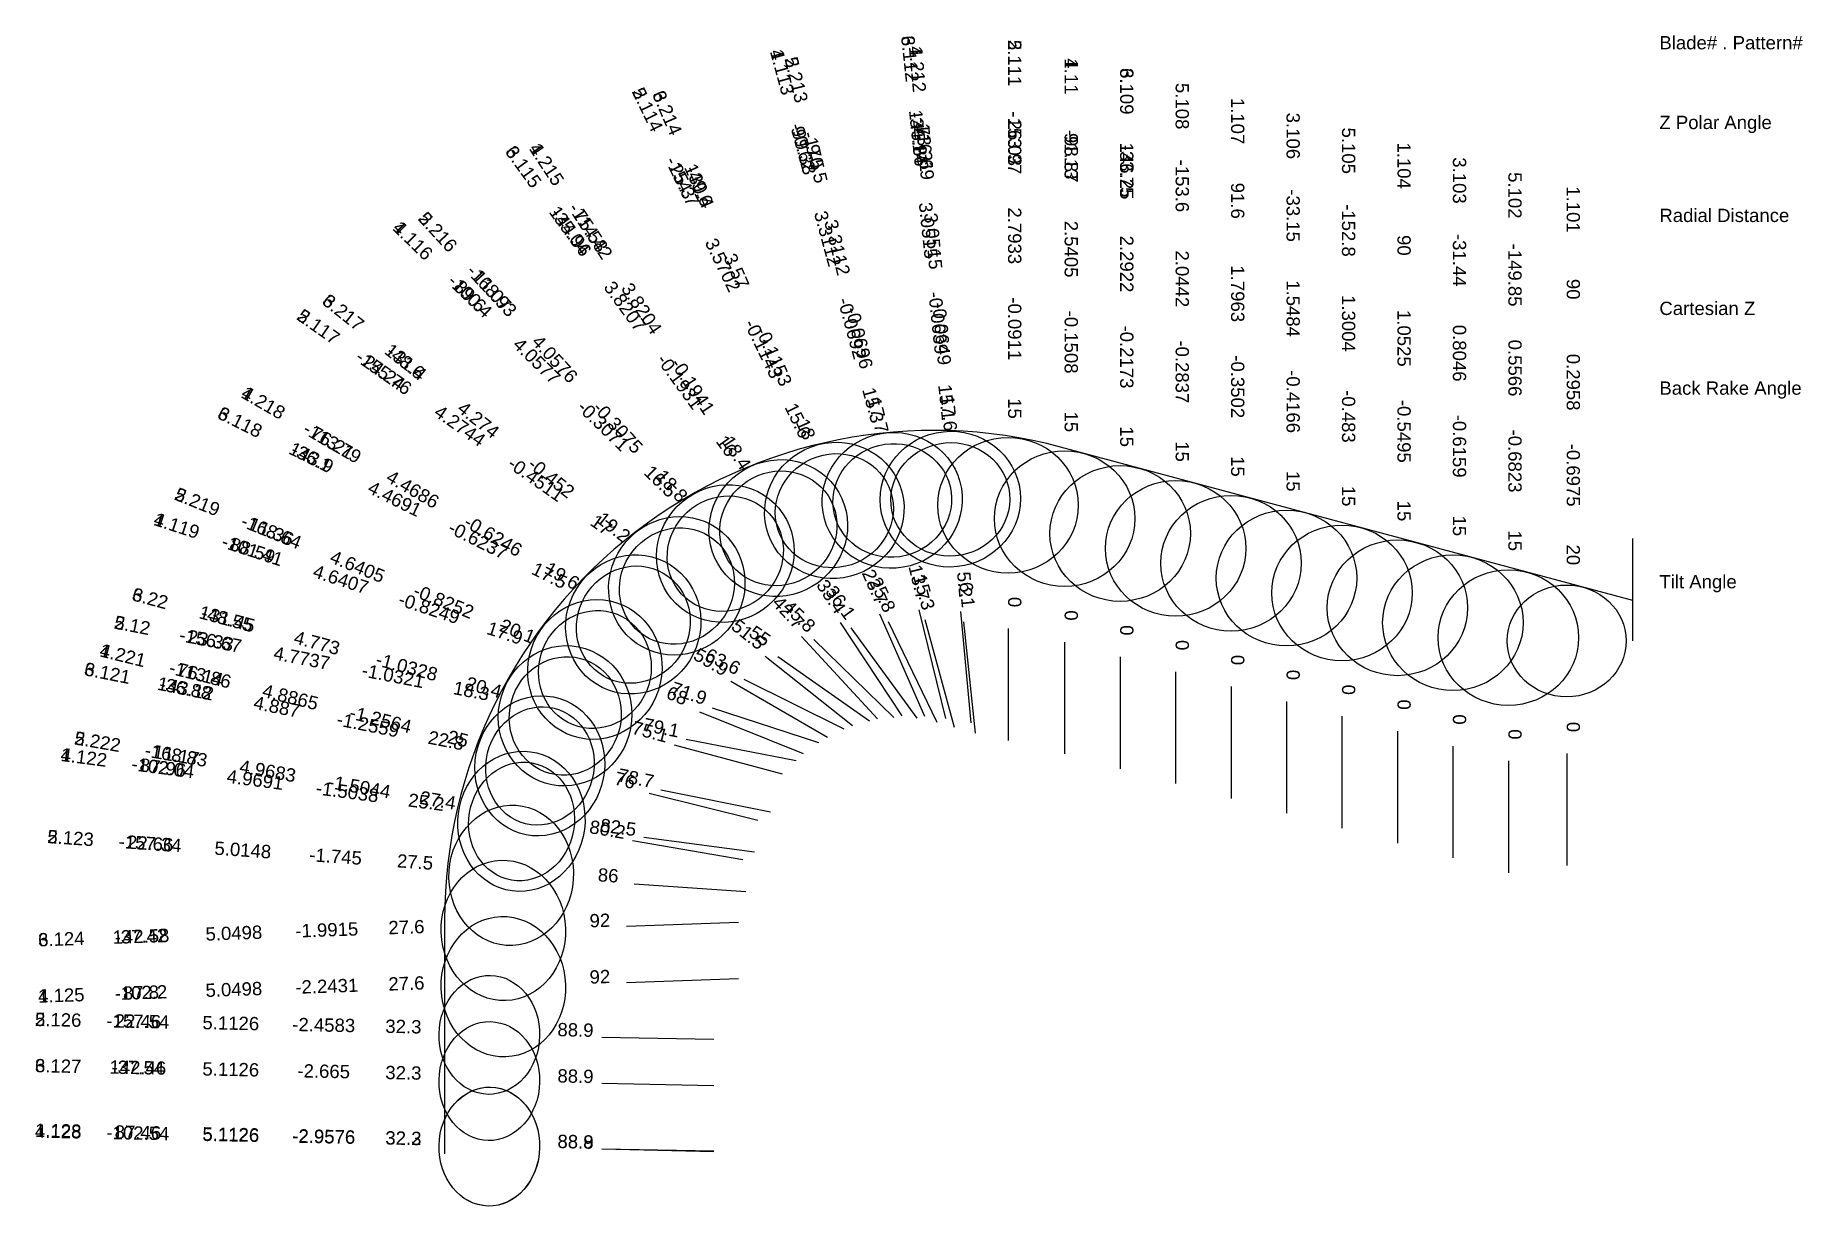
# Model space of a CAD drawing. Header units: inches. Extents: x 28.86 to 36.76, y 14.77 to 20.01.
import ezdxf
from ezdxf.enums import TextEntityAlignment as Align

# ---------------------------------------------------------------- set-up
doc = ezdxf.new("R2010")
doc.units = ezdxf.units.IN
doc.header["$MEASUREMENT"] = 0
doc.linetypes.add('CENTER2', pattern=[1.125, 0.75, -0.125, 0.125, -0.125])
for name, color, linetype, true_color in [('Blade_1', 30, 'Continuous', 0xff7f00), ('Blade_2', 7, 'Continuous', 0xcccc00), ('Blade_3', 7, 'Continuous', 0x00cc00), ('Blade_4', 7, 'Continuous', 0x00cccc), ('Blade_5', 7, 'Continuous', 0x0066cc), ('Blade_6', 190, 'Continuous', 0x7f00ff)]:
    doc.layers.add(name, color=color, linetype=linetype, true_color=true_color)
doc.layers.add('CLine', color=5, linetype='CENTER2')
doc.styles.get("Standard").update_dxf_attribs({"font": 'arial.ttf'})

msp = doc.modelspace()

# ---------------------------------------------------------------- linework, layer by layer
at = {"layer": 'Blade_1'}
for p, q in [((32.4564, 17.3853), (32.7312, 16.9677)), ((32.834, 17.3987), (32.9656, 16.9164)), ((32.9945, 17.4337), (33.0402, 16.9358)), ((32.3376, 17.3084), (32.696, 16.9598)), ((33.4595, 17.2977), (33.4595, 16.7977)), ((31.9672, 17.1232), (32.3999, 16.8727)), ((34.2037, 17.0983), (34.2037, 16.5983)), ((31.8834, 17.0036), (32.3587, 16.8481)), ((34.9475, 16.899), (34.9475, 16.399)), ((35.7042, 16.799), (35.7042, 16.299)), ((31.6021, 16.6221), (32.0873, 16.5013)), ((31.5777, 16.4246), (32.0735, 16.3597)), ((31.5014, 15.7759), (32.0011, 15.7931)), ((31.3908, 15.0316), (31.8907, 15.0209))]:
    msp.add_line(p, q, dxfattribs=at)
for centre, major_axis, ratio in [((32.6888, 17.9308), (0.3029, 0.0826), 0.964646), ((32.9485, 17.9351), (0.2649, 0.0243), 0.953354), ((32.1796, 17.8059), (0.2222, 0.1462), 0.949116), ((33.4595, 17.8492), (0.314, 0), 0.965926), ((31.9423, 17.6929), (0.2189, 0.2251), 0.95897), ((34.2037, 17.6498), (0.314, 0), 0.965926), ((34.9475, 17.4505), (0.314, 0), 0.965926), ((31.5314, 17.3754), (0.1333, 0.2302), 0.941818), ((35.7042, 17.3025), (0.266, 0), 0.939693), ((31.3593, 17.1751), (0.0976, 0.2984), 0.951339), ((31.1135, 16.7436), (0.0642, 0.2581), 0.906033), ((31.0309, 16.4962), (0.0408, 0.3113), 0.904651), ((30.9502, 15.7569), (-0.0108, 0.3138), 0.88604), ((30.8874, 15.0424), (0.0057, 0.2659), 0.845758)]:
    msp.add_ellipse(centre, major_axis=major_axis, ratio=ratio, dxfattribs=at)
at = {"layer": 'Blade_2'}
for p, q in [((32.6701, 17.3893), (32.888, 16.9393)), ((32.8083, 17.4413), (32.9269, 16.9555)), ((32.2836, 17.3223), (32.6225, 16.9546)), ((33.2067, 17.3574), (33.2067, 16.8574)), ((32.1773, 17.2325), (32.5869, 16.9457)), ((31.8264, 16.9862), (32.29, 16.799)), ((31.7678, 16.8632), (32.2587, 16.7682)), ((31.5279, 16.4101), (32.0206, 16.3252)), ((31.5354, 16.2167), (32.0342, 16.182)), ((31.3908, 15.5318), (31.8907, 15.522))]:
    msp.add_line(p, q, dxfattribs=at)
for centre, major_axis, ratio in [((32.4298, 17.8857), (0.2826, 0.1368), 0.963194), ((32.6888, 17.9304), (0.2584, 0.0631), 0.952453), ((33.2067, 17.9089), (0.314, 0), 0.965926), ((31.9424, 17.6925), (0.1956, 0.1803), 0.946849), ((31.7256, 17.5489), (0.1801, 0.2572), 0.956455), ((31.3595, 17.1748), (0.0996, 0.2466), 0.939314), ((31.2263, 16.9679), (0.0596, 0.3083), 0.949225), ((31.0317, 16.4956), (0.0452, 0.2621), 0.887445), ((30.9852, 16.255), (0.0218, 0.3132), 0.886634), ((30.8874, 15.5417), (0.0052, 0.2659), 0.845563)]:
    msp.add_ellipse(centre, major_axis=major_axis, ratio=ratio, dxfattribs=at)
at = {"layer": 'Blade_3'}
for p, q in [((32.6321, 17.4236), (32.8328, 16.9656)), ((33.0069, 17.3877), (33.0599, 16.8905)), ((32.5038, 17.361), (32.7981, 16.9568)), ((32.1203, 17.2348), (32.5117, 16.9238)), ((33.7078, 17.2312), (33.7078, 16.7312)), ((32.025, 17.1314), (32.473, 16.9094)), ((34.4516, 17.0319), (34.4516, 16.5319)), ((31.7135, 16.8374), (32.1966, 16.7086)), ((35.1954, 16.8326), (35.1954, 16.3326)), ((31.6539, 16.6365), (32.1443, 16.539)), ((31.5014, 16.0275), (32.0011, 16.0448)), ((31.3908, 15.3251), (31.8907, 15.3153))]:
    msp.add_line(p, q, dxfattribs=at)
for centre, major_axis, ratio in [((32.9485, 17.9361), (0.3122, 0.0333), 0.965559), ((32.43, 17.8847), (0.2436, 0.1068), 0.95102), ((32.1793, 17.8069), (0.2539, 0.1848), 0.961266), ((33.7078, 17.7827), (0.314, 0), 0.965926), ((34.4516, 17.5834), (0.314, 0), 0.965926), ((31.726, 17.548), (0.1655, 0.2083), 0.944366), ((31.5309, 17.3763), (0.1394, 0.2813), 0.953875), ((35.1954, 17.3841), (0.314, 0), 0.965926), ((31.227, 16.9672), (0.0685, 0.257), 0.937227), ((31.113, 16.7441), (0.0613, 0.308), 0.921541), ((30.9502, 16.0085), (-0.0108, 0.3138), 0.88604), ((30.8874, 15.335), (0.0052, 0.2659), 0.845563)]:
    msp.add_ellipse(centre, major_axis=major_axis, ratio=ratio, dxfattribs=at)
at = {"layer": 'Blade_4'}
for p, q in [((32.4564, 17.3853), (32.7312, 16.9677)), ((32.834, 17.3987), (32.9656, 16.9164)), ((32.9945, 17.4337), (33.0402, 16.9358)), ((32.3376, 17.3084), (32.696, 16.9598)), ((33.4595, 17.2977), (33.4595, 16.7977)), ((31.9672, 17.1232), (32.3999, 16.8727)), ((31.8834, 17.0036), (32.3587, 16.8481)), ((31.6021, 16.6221), (32.0873, 16.5013)), ((31.5777, 16.4246), (32.0735, 16.3597)), ((31.5014, 15.7759), (32.0011, 15.7931)), ((31.3908, 15.0325), (31.8907, 15.0227))]:
    msp.add_line(p, q, dxfattribs=at)
for centre, major_axis, ratio in [((32.6888, 17.9308), (0.3029, 0.0826), 0.964646), ((32.9485, 17.9351), (0.2649, 0.0243), 0.953354), ((32.1796, 17.8059), (0.2222, 0.1462), 0.949116), ((33.4595, 17.8492), (0.314, 0), 0.965926), ((31.9423, 17.6929), (0.2189, 0.2251), 0.95897), ((31.5314, 17.3754), (0.1333, 0.2302), 0.941818), ((31.3593, 17.1751), (0.0976, 0.2984), 0.951339), ((31.1135, 16.7436), (0.0642, 0.2581), 0.906033), ((31.0309, 16.4962), (0.0408, 0.3113), 0.904651), ((30.9502, 15.7569), (-0.0108, 0.3138), 0.88604), ((30.8874, 15.0424), (0.0052, 0.2659), 0.845563)]:
    msp.add_ellipse(centre, major_axis=major_axis, ratio=ratio, dxfattribs=at)
at = {"layer": 'Blade_5'}
for p, q in [((32.6701, 17.3893), (32.888, 16.9393)), ((32.8083, 17.4413), (32.9269, 16.9555)), ((32.2836, 17.3223), (32.6225, 16.9546)), ((33.2067, 17.3574), (33.2067, 16.8574)), ((32.1773, 17.2325), (32.5869, 16.9457)), ((33.9558, 17.1648), (33.9558, 16.6648)), ((31.8264, 16.9862), (32.29, 16.799)), ((34.6996, 16.9655), (34.6996, 16.4655)), ((31.7678, 16.8632), (32.2587, 16.7682)), ((35.4434, 16.7662), (35.4434, 16.2662)), ((31.5279, 16.4101), (32.0206, 16.3252)), ((31.5354, 16.2167), (32.0342, 16.182)), ((31.3908, 15.5318), (31.8907, 15.522))]:
    msp.add_line(p, q, dxfattribs=at)
for centre, major_axis, ratio in [((32.4298, 17.8857), (0.2826, 0.1368), 0.963194), ((32.6888, 17.9304), (0.2584, 0.0631), 0.952453), ((33.2067, 17.9089), (0.314, 0), 0.965926), ((33.9558, 17.7163), (0.314, 0), 0.965926), ((31.9424, 17.6925), (0.1956, 0.1803), 0.946849), ((31.7256, 17.5489), (0.1801, 0.2572), 0.956455), ((34.6996, 17.517), (0.314, 0), 0.965926), ((35.4434, 17.3177), (0.314, 0), 0.965926), ((31.3595, 17.1748), (0.0996, 0.2466), 0.939314), ((31.2263, 16.9679), (0.0596, 0.3083), 0.949225), ((31.0317, 16.4956), (0.0452, 0.2621), 0.887445), ((30.9852, 16.255), (0.0218, 0.3132), 0.886634), ((30.8874, 15.5417), (0.0052, 0.2659), 0.845563)]:
    msp.add_ellipse(centre, major_axis=major_axis, ratio=ratio, dxfattribs=at)
at = {"layer": 'Blade_6', "linetype": 'CENTER2'}
msp.add_line((36, 17.3025), (36, 17.7605), dxfattribs=at)
at = {"layer": 'Blade_6'}
for p, q in [((32.6321, 17.4236), (32.8328, 16.9656)), ((33.0069, 17.3877), (33.0599, 16.8905)), ((32.5038, 17.361), (32.7981, 16.9568)), ((32.1203, 17.2348), (32.5117, 16.9238)), ((33.7078, 17.2312), (33.7078, 16.7312)), ((32.025, 17.1314), (32.473, 16.9094)), ((31.7135, 16.8374), (32.1966, 16.7086)), ((31.6539, 16.6365), (32.1443, 16.539)), ((31.5014, 16.0275), (32.0011, 16.0448)), ((31.3908, 15.3251), (31.8907, 15.3153))]:
    msp.add_line(p, q, dxfattribs=at)
for centre, major_axis, ratio in [((32.9485, 17.9361), (0.3122, 0.0333), 0.965559), ((32.43, 17.8847), (0.2436, 0.1068), 0.95102), ((32.1793, 17.8069), (0.2539, 0.1848), 0.961266), ((33.7078, 17.7827), (0.314, 0), 0.965926), ((31.726, 17.548), (0.1655, 0.2083), 0.944366), ((31.5309, 17.3763), (0.1394, 0.2813), 0.953875), ((31.227, 16.9672), (0.0685, 0.257), 0.937227), ((31.113, 16.7441), (0.0613, 0.308), 0.921541), ((30.9502, 16.0085), (-0.0108, 0.3138), 0.88604), ((30.8874, 15.335), (0.0052, 0.2659), 0.845563)]:
    msp.add_ellipse(centre, major_axis=major_axis, ratio=ratio, dxfattribs=at)
at = {"layer": 'CLine', "color": 1, "linetype": 'Continuous', "flags": 128}
msp.add_lwpolyline([(36, 17.4834), (33.4412, 18.1691, 0.493145), (30.6875, 16.0561), (30.6875, 15.0097)], format="xyb", dxfattribs=at)

# ---------------------------------------------------------------- texts
at = {"layer": 'Blade_1'}
for s, height, rotation, p in [('1.113', 0.05937, 285.26074, (32.1686, 19.8376)), ('1.212', 0.05937, 275.24097, (32.7723, 19.8555)), ('1.11', 0.05937, 270, (33.4595, 19.8257)), ('1.107', 0.05937, 270, (34.2037, 19.6263)), ('90.62', 0.05937, 285.26074, (32.2623, 19.4939)), ('73.31', 0.05937, 275.24097, (32.8049, 19.5008)), ('1.215', 0.05937, 303.35054, (31.1193, 19.4168)), ('91.13', 0.05937, 270, (33.4595, 19.4694)), ('1.104', 0.05937, 270, (34.9475, 19.427)), ('91.6', 0.05937, 270, (34.2037, 19.27)), ('1.101', 0.05937, 270, (35.7042, 19.231)), ('75.58', 0.05937, 303.35054, (31.3152, 19.1193)), ('3.3112', 0.05937, 285.26074, (32.3717, 19.0929)), ('3.0515', 0.05937, 275.24097, (32.8428, 19.0869)), ('1.116', 0.05937, 315.79451, (30.5254, 19.071)), ('2.5405', 0.05937, 270, (33.4595, 19.0538)), ('90', 0.05937, 270, (34.9475, 19.0707)), ('1.7963', 0.05937, 270, (34.2037, 18.8544)), ('89.6', 0.05937, 315.79451, (30.7808, 18.8226)), ('3.8204', 0.05937, 303.35054, (31.5437, 18.7721)), ('90', 0.05937, 270, (35.7042, 18.8747)), ('-0.0692', 0.05937, 285.26074, (32.4811, 18.692)), ('-0.0649', 0.05937, 275.24097, (32.8808, 18.673)), ('-0.1508', 0.05937, 270, (33.4595, 18.6382)), ('1.0525', 0.05937, 270, (34.9475, 18.6551)), ('4.0577', 0.05937, 315.79451, (31.0788, 18.5328)), ('-0.3502', 0.05937, 270, (34.2037, 18.4388)), ('0.2958', 0.05937, 270, (35.7042, 18.4591)), ('-0.1941', 0.05937, 303.35054, (31.7722, 18.4249)), ('1.218', 0.05937, 329.93608, (29.8624, 18.3416)), ('15.3', 0.05937, 285.26074, (32.5749, 18.3483)), ('-0.3071', 0.05937, 315.79451, (31.3767, 18.243)), ('17.6', 0.05937, 275.24097, (32.9133, 18.3182)), ('-0.5495', 0.05937, 270, (34.9475, 18.2395)), ('76.21', 0.05937, 329.93608, (30.1707, 18.1631)), ('15', 0.05937, 270, (33.4595, 18.2819)), ('18.4', 0.05937, 303.35054, (31.968, 18.1273)), ('-0.6975', 0.05937, 270, (35.7042, 18.0435)), ('15', 0.05937, 270, (34.2037, 18.0825)), ('4.4686', 0.05937, 329.93608, (30.5304, 17.9549)), ('16.5', 0.05937, 315.79451, (31.6321, 17.9946)), ('1.119', 0.05937, 341.88393, (29.4808, 17.7897)), ('15', 0.05937, 270, (34.9475, 17.8832)), ('-0.6246', 0.05937, 329.93608, (30.8901, 17.7467)), ('88.59', 0.05937, 341.88393, (29.8194, 17.6789)), ('20', 0.05937, 270, (35.7042, 17.6872)), ('4.6407', 0.05937, 341.88393, (30.2144, 17.5497)), ('19.6', 0.05937, 329.93608, (31.1984, 17.5682)), ('33.4', 0.05937, 303.35054, (32.3911, 17.4845)), ('15.3', 0.05937, 285.26074, (32.8027, 17.5133)), ('5.2', 0.05937, 275.24097, (32.9836, 17.552)), ('-0.8249', 0.05937, 341.88393, (30.6094, 17.4204)), ('45.8', 0.05937, 315.79451, (32.2525, 17.3912)), ('17.9', 0.05937, 341.88393, (30.948, 17.3097)), ('0', 0.0594, 270, (33.4595, 17.4164)), ('1.221', 0.05937, 346.02877, (29.2421, 17.2092)), ('59.9', 0.05937, 329.93608, (31.8644, 17.1827)), ('0', 0.0594, 270, (34.2037, 17.217)), ('76.14', 0.05937, 346.02877, (29.5878, 17.1232)), ('4.8865', 0.05937, 346.02877, (29.9911, 17.0229)), ('71.9', 0.05937, 341.88393, (31.7706, 17.0405)), ('-1.2564', 0.05937, 346.02877, (30.3944, 16.9225)), ('0', 0.0594, 270, (34.9475, 17.0177)), ('0', 0.0594, 270, (35.7042, 16.9178)), ('25', 0.05937, 346.02877, (30.7402, 16.8365)), ('1.122', 0.05937, 352.54121, (29.0711, 16.7528)), ('87.96', 0.05937, 352.54121, (29.4243, 16.7065)), ('4.9691', 0.05937, 352.54121, (29.8365, 16.6526)), ('76', 0.05937, 346.02877, (31.4869, 16.6507)), ('-1.5038', 0.05937, 352.54121, (30.2486, 16.5986)), ('25.2', 0.05937, 352.54121, (30.6018, 16.5524)), ('82.5', 0.05937, 352.54121, (31.46, 16.44)), ('27.6', 0.05937, 1.97598, (30.5177, 15.742)), ('92', 0.05937, 1.97598, (31.3827, 15.7718)), ('1.125', 0.05937, 1.97598, (28.9749, 15.6887)), ('87.8', 0.05937, 1.97598, (29.3309, 15.701)), ('5.0498', 0.05937, 1.97598, (29.7463, 15.7154)), ('-2.2431', 0.05937, 1.97598, (30.1617, 15.7297)), ('1.128', 0.05937, 358.77158, (28.9593, 15.0837)), ('87.46', 0.05937, 358.77158, (29.3155, 15.0761)), ('5.1126', 0.05937, 358.77158, (29.731, 15.0672)), ('-2.9576', 0.05937, 358.77158, (30.1466, 15.0583)), ('32.2', 0.05937, 358.77158, (30.5027, 15.0506)), ('88.8', 0.05937, 358.77158, (31.2721, 15.0341))]:
    msp.add_text(s, height=height, rotation=rotation, dxfattribs=at).set_placement(p, align=Align.CENTER)
at = {"layer": 'Blade_2'}
for s, height, rotation, p in [('2.111', 0.05937, 270, (33.2067, 19.8854)), ('2.213', 0.05937, 283.72447, (32.2313, 19.8038)), ('2.114', 0.05937, 295.83511, (31.5685, 19.6647)), ('26.03', 0.05937, 270, (33.2067, 19.5291)), ('9.5', 0.05937, 283.72447, (32.3158, 19.4578)), ('25.3', 0.05937, 295.83511, (31.7237, 19.344)), ('2.216', 0.05937, 312.66327, (30.6355, 19.1106)), ('2.7933', 0.05937, 270, (33.2067, 19.1135)), ('3.3112', 0.05937, 283.72447, (32.4144, 19.054)), ('3.5702', 0.05937, 295.83511, (31.9048, 18.9699)), ('11.07', 0.05937, 312.66327, (30.8769, 18.8487)), ('-0.0911', 0.05937, 270, (33.2067, 18.6979)), ('2.117', 0.05937, 324.99353, (30.1067, 18.6828)), ('-0.1143', 0.05937, 295.83511, (32.086, 18.5958)), ('-0.0696', 0.05937, 283.72447, (32.513, 18.6502)), ('4.0576', 0.05937, 312.66327, (31.1586, 18.543)), ('24.24', 0.05937, 324.99353, (30.3985, 18.4784)), ('4.2744', 0.05937, 324.99353, (30.7389, 18.24)), ('-0.3075', 0.05937, 312.66327, (31.4403, 18.2374)), ('15.6', 0.05937, 295.83511, (32.2412, 18.2752)), ('17.7', 0.05937, 283.72447, (32.5975, 18.3042)), ('15', 0.05937, 270, (33.2067, 18.3416)), ('-0.4511', 0.05937, 324.99353, (31.0793, 18.0015)), ('18.8', 0.05937, 312.66327, (31.6817, 17.9754)), ('2.219', 0.05937, 338.00978, (29.5713, 17.8969)), ('17', 0.05937, 324.99353, (31.3711, 17.7972)), ('11.36', 0.05937, 338.00978, (29.9017, 17.7635)), ('4.6405', 0.05937, 338.00978, (30.2871, 17.6079)), ('13.7', 0.05937, 283.72447, (32.7801, 17.5566)), ('-0.8252', 0.05937, 338.00978, (30.6724, 17.4522)), ('25.8', 0.05937, 295.83511, (32.6184, 17.4962)), ('42.7', 0.05937, 312.66327, (32.2032, 17.4096)), ('0', 0.0594, 270, (33.2067, 17.4761)), ('2.12', 0.05937, 349.05309, (29.2858, 17.3432)), ('20.1', 0.05937, 338.00978, (31.0028, 17.3188)), ('23.33', 0.05937, 349.05309, (29.6355, 17.2756)), ('55', 0.05937, 324.99353, (32.08, 17.3006)), ('4.7737', 0.05937, 349.05309, (30.0436, 17.1967)), ('-1.0321', 0.05937, 349.05309, (30.4516, 17.1177)), ('18.3', 0.05937, 349.05309, (30.8014, 17.0501)), ('68', 0.05937, 338.00978, (31.7163, 17.0307)), ('79.1', 0.05937, 349.05309, (31.6512, 16.8857)), ('2.222', 0.05937, 350.22552, (29.1312, 16.823)), ('11.17', 0.05937, 350.22552, (29.4823, 16.7625)), ('4.9683', 0.05937, 350.22552, (29.8919, 16.692)), ('-1.5044', 0.05937, 350.22552, (30.3015, 16.6214)), ('27.4', 0.05937, 350.22552, (30.6525, 16.5609)), ('2.123', 0.05937, 356.02118, (29.0134, 16.3921)), ('80.2', 0.05937, 350.22552, (31.4109, 16.4303)), ('22.66', 0.05937, 356.02118, (29.3688, 16.3674)), ('5.0148', 0.05937, 356.02118, (29.7835, 16.3386)), ('-1.745', 0.05937, 356.02118, (30.1981, 16.3097)), ('27.5', 0.05937, 356.02118, (30.5535, 16.285)), ('86', 0.05937, 356.02118, (31.4169, 16.225)), ('2.126', 0.05937, 358.8769, (28.9593, 15.5795)), ('22.46', 0.05937, 358.8769, (29.3155, 15.5725)), ('5.1126', 0.05937, 358.8769, (29.731, 15.5644)), ('-2.4583', 0.05937, 358.8769, (30.1465, 15.5562)), ('32.3', 0.05937, 358.8769, (30.5027, 15.5492)), ('88.9', 0.05937, 358.8769, (31.2721, 15.5342))]:
    msp.add_text(s, height=height, rotation=rotation, dxfattribs=at).set_placement(p, align=Align.CENTER)
at = {"layer": 'Blade_3'}
for s, height, rotation, p in [('3.112', 0.05937, 276.08324, (32.739, 19.9015)), ('3.109', 0.05937, 270, (33.7078, 19.7592)), ('3.214', 0.05937, 293.67021, (31.6557, 19.651)), ('-34.14', 0.05937, 276.08324, (32.7768, 19.5472)), ('3.106', 0.05937, 270, (34.4516, 19.5599)), ('-33.75', 0.05937, 270, (33.7078, 19.4029)), ('3.115', 0.05937, 306.05093, (31.0161, 19.4049)), ('3.103', 0.05937, 270, (35.1954, 19.3606)), ('-49.6', 0.05937, 293.67021, (31.7987, 19.3247)), ('-33.15', 0.05937, 270, (34.4516, 19.2036)), ('-35.04', 0.05937, 306.05093, (31.2258, 19.1169)), ('3.0515', 0.05937, 276.08324, (32.8208, 19.1339)), ('2.2922', 0.05937, 270, (33.7078, 18.9873)), ('-31.44', 0.05937, 270, (35.1954, 19.0043)), ('3.57', 0.05937, 293.67021, (31.9656, 18.944)), ('3.8207', 0.05937, 306.05093, (31.4704, 18.7808)), ('1.5484', 0.05937, 270, (34.4516, 18.788)), ('3.217', 0.05937, 321.53341, (30.2161, 18.7476)), ('-0.0639', 0.05937, 276.08324, (32.8649, 18.7207)), ('-0.1153', 0.05937, 293.67021, (32.1325, 18.5634)), ('-0.2173', 0.05937, 270, (33.7078, 18.5717)), ('0.8046', 0.05937, 270, (35.1954, 18.5887)), ('-48.6', 0.05937, 321.53341, (30.495, 18.526)), ('-0.1931', 0.05937, 306.05093, (31.715, 18.4448)), ('-0.4166', 0.05937, 270, (34.4516, 18.3724)), ('15.1', 0.05937, 276.08324, (32.9026, 18.3664)), ('3.118', 0.05937, 333.63717, (29.7599, 18.254)), ('4.274', 0.05937, 321.53341, (30.8204, 18.2675)), ('18', 0.05937, 293.67021, (32.2755, 18.2371)), ('15', 0.05937, 270, (33.7078, 18.2154)), ('-0.6159', 0.05937, 270, (35.1954, 18.1731)), ('16', 0.05937, 306.05093, (31.9246, 18.1568)), ('-36.1', 0.05937, 333.63717, (30.0791, 18.0958)), ('-0.452', 0.05937, 321.53341, (31.1459, 18.0089)), ('15', 0.05937, 270, (34.4516, 18.0161)), ('4.4691', 0.05937, 333.63717, (30.4515, 17.9112)), ('19.2', 0.05937, 321.53341, (31.4248, 17.7873)), ('-0.6237', 0.05937, 333.63717, (30.8239, 17.7267)), ('15', 0.05937, 270, (35.1954, 17.8168)), ('17.5', 0.05937, 333.63717, (31.1431, 17.5685)), ('23.7', 0.05937, 293.67021, (32.5844, 17.5323)), ('36.1', 0.05937, 306.05093, (32.434, 17.457)), ('6.1', 0.05937, 276.08324, (32.9944, 17.5058)), ('3.22', 0.05937, 345.06954, (29.3636, 17.464)), ('-48.55', 0.05937, 345.06954, (29.7078, 17.3722)), ('51.5', 0.05937, 321.53341, (32.0273, 17.3087)), ('4.773', 0.05937, 345.06954, (30.1094, 17.2652)), ('0', 0.0594, 270, (33.7078, 17.3499)), ('-1.0328', 0.05937, 345.06954, (30.511, 17.1581)), ('63.6', 0.05937, 333.63717, (31.9186, 17.1841)), ('3.121', 0.05937, 348.74955, (29.1745, 17.1297)), ('0', 0.0594, 270, (34.4516, 17.1506)), ('-36.88', 0.05937, 348.74955, (29.5239, 17.0602)), ('20.4', 0.05937, 345.06954, (30.8552, 17.0663)), ('4.887', 0.05937, 348.74955, (29.9315, 16.9791)), ('-1.2559', 0.05937, 348.74955, (30.3391, 16.898)), ('75.1', 0.05937, 345.06954, (31.5987, 16.868)), ('0', 0.0594, 270, (35.1954, 16.9513)), ('22.8', 0.05937, 348.74955, (30.6886, 16.8285)), ('78.7', 0.05937, 348.74955, (31.5374, 16.6597)), ('-1.9915', 0.05937, 1.97598, (30.1617, 15.9813)), ('27.6', 0.05937, 1.97598, (30.5177, 15.9936)), ('92', 0.05937, 1.97598, (31.3827, 16.0234)), ('3.124', 0.05937, 1.97598, (28.9749, 15.9403)), ('-37.42', 0.05937, 1.97598, (29.3309, 15.9526)), ('5.0498', 0.05937, 1.97598, (29.7463, 15.967)), ('3.127', 0.05937, 358.8769, (28.9593, 15.3728)), ('-37.54', 0.05937, 358.8769, (29.3155, 15.3658)), ('5.1126', 0.05937, 358.8769, (29.731, 15.3577)), ('-2.665', 0.05937, 358.8769, (30.1465, 15.3495)), ('32.3', 0.05937, 358.8769, (30.5027, 15.3425)), ('88.9', 0.05937, 358.8769, (31.2721, 15.3275))]:
    msp.add_text(s, height=height, rotation=rotation, dxfattribs=at).set_placement(p, align=Align.CENTER)
at = {"layer": 'Blade_4'}
for s, height, rotation, p in [('4.113', 0.05937, 285.26074, (32.1686, 19.8376)), ('4.212', 0.05937, 275.24097, (32.7723, 19.8555)), ('4.11', 0.05937, 270, (33.4595, 19.8257)), ('-99.38', 0.05937, 285.26074, (32.2623, 19.4939)), ('-116.69', 0.05937, 275.24097, (32.8049, 19.5008)), ('-98.87', 0.05937, 270, (33.4595, 19.4694)), ('4.215', 0.05937, 303.35054, (31.1193, 19.4168)), ('-114.42', 0.05937, 303.35054, (31.3152, 19.1193)), ('3.3112', 0.05937, 285.26074, (32.3717, 19.0929)), ('3.0515', 0.05937, 275.24097, (32.8428, 19.0869)), ('4.116', 0.05937, 315.79451, (30.5254, 19.071)), ('2.5405', 0.05937, 270, (33.4595, 19.0538)), ('-100.4', 0.05937, 315.79451, (30.7808, 18.8226)), ('3.8204', 0.05937, 303.35054, (31.5437, 18.7721)), ('-0.0692', 0.05937, 285.26074, (32.4811, 18.692)), ('-0.0649', 0.05937, 275.24097, (32.8808, 18.673)), ('-0.1508', 0.05937, 270, (33.4595, 18.6382)), ('4.0577', 0.05937, 315.79451, (31.0788, 18.5328)), ('-0.1941', 0.05937, 303.35054, (31.7722, 18.4249)), ('4.218', 0.05937, 329.93608, (29.8624, 18.3416)), ('15.3', 0.05937, 285.26074, (32.5749, 18.3483)), ('-0.3071', 0.05937, 315.79451, (31.3767, 18.243)), ('17.6', 0.05937, 275.24097, (32.9133, 18.3182)), ('-113.79', 0.05937, 329.93608, (30.1707, 18.1631)), ('15', 0.05937, 270, (33.4595, 18.2819)), ('18.4', 0.05937, 303.35054, (31.968, 18.1273)), ('4.4686', 0.05937, 329.93608, (30.5304, 17.9549)), ('16.5', 0.05937, 315.79451, (31.6321, 17.9946)), ('4.119', 0.05937, 341.88393, (29.4808, 17.7897)), ('-0.6246', 0.05937, 329.93608, (30.8901, 17.7467)), ('-101.41', 0.05937, 341.88393, (29.8194, 17.6789)), ('4.6407', 0.05937, 341.88393, (30.2144, 17.5497)), ('19.6', 0.05937, 329.93608, (31.1984, 17.5682)), ('33.4', 0.05937, 303.35054, (32.3911, 17.4845)), ('15.3', 0.05937, 285.26074, (32.8027, 17.5133)), ('5.2', 0.05937, 275.24097, (32.9836, 17.552)), ('-0.8249', 0.05937, 341.88393, (30.6094, 17.4204)), ('45.8', 0.05937, 315.79451, (32.2525, 17.3912)), ('17.9', 0.05937, 341.88393, (30.948, 17.3097)), ('0', 0.0594, 270, (33.4595, 17.4164)), ('4.221', 0.05937, 346.02877, (29.2421, 17.2092)), ('59.9', 0.05937, 329.93608, (31.8644, 17.1827)), ('-113.86', 0.05937, 346.02877, (29.5878, 17.1232)), ('4.8865', 0.05937, 346.02877, (29.9911, 17.0229)), ('71.9', 0.05937, 341.88393, (31.7706, 17.0405)), ('-1.2564', 0.05937, 346.02877, (30.3944, 16.9225)), ('25', 0.05937, 346.02877, (30.7402, 16.8365)), ('4.122', 0.05937, 352.54121, (29.0711, 16.7528)), ('-102.04', 0.05937, 352.54121, (29.4243, 16.7065)), ('4.9691', 0.05937, 352.54121, (29.8365, 16.6526)), ('76', 0.05937, 346.02877, (31.4869, 16.6507)), ('-1.5038', 0.05937, 352.54121, (30.2486, 16.5986)), ('25.2', 0.05937, 352.54121, (30.6018, 16.5524)), ('82.5', 0.05937, 352.54121, (31.46, 16.44)), ('27.6', 0.05937, 1.97598, (30.5177, 15.742)), ('92', 0.05937, 1.97598, (31.3827, 15.7718)), ('4.125', 0.05937, 1.97598, (28.9749, 15.6887)), ('-102.2', 0.05937, 1.97598, (29.3309, 15.701)), ('5.0498', 0.05937, 1.97598, (29.7463, 15.7154)), ('-2.2431', 0.05937, 1.97598, (30.1617, 15.7297)), ('4.128', 0.05937, 358.8769, (28.9593, 15.0802)), ('-102.54', 0.05937, 358.8769, (29.3155, 15.0732)), ('5.1126', 0.05937, 358.8769, (29.731, 15.0651)), ('-2.9576', 0.05937, 358.8769, (30.1465, 15.0569)), ('32.3', 0.05937, 358.8769, (30.5027, 15.0499)), ('88.9', 0.05937, 358.8769, (31.2721, 15.0348))]:
    msp.add_text(s, height=height, rotation=rotation, dxfattribs=at).set_placement(p, align=Align.CENTER)
at = {"layer": 'Blade_5'}
for s, height, rotation, p in [('5.213', 0.05937, 283.72447, (32.2313, 19.8038)), ('5.111', 0.05937, 270, (33.2067, 19.8854)), ('5.114', 0.05937, 295.83511, (31.5685, 19.6647)), ('5.108', 0.05937, 270, (33.9558, 19.6928)), ('-153.97', 0.05937, 270, (33.2067, 19.5291)), ('-170.5', 0.05937, 283.72447, (32.3158, 19.4578)), ('5.105', 0.05937, 270, (34.6996, 19.4935)), ('-154.7', 0.05937, 295.83511, (31.7237, 19.344)), ('-153.6', 0.05937, 270, (33.9558, 19.3365)), ('5.102', 0.05937, 270, (35.4434, 19.2942)), ('5.216', 0.05937, 312.66327, (30.6355, 19.1106)), ('2.7933', 0.05937, 270, (33.2067, 19.1135)), ('-152.8', 0.05937, 270, (34.6996, 19.1372)), ('3.3112', 0.05937, 283.72447, (32.4144, 19.054)), ('3.5702', 0.05937, 295.83511, (31.9048, 18.9699)), ('2.0442', 0.05937, 270, (33.9558, 18.9209)), ('-149.85', 0.05937, 270, (35.4434, 18.9379)), ('-168.93', 0.05937, 312.66327, (30.8769, 18.8487)), ('-0.0911', 0.05937, 270, (33.2067, 18.6979)), ('1.3004', 0.05937, 270, (34.6996, 18.7216)), ('5.117', 0.05937, 324.99353, (30.1067, 18.6828)), ('-0.1143', 0.05937, 295.83511, (32.086, 18.5958)), ('-0.0696', 0.05937, 283.72447, (32.513, 18.6502)), ('4.0576', 0.05937, 312.66327, (31.1586, 18.543)), ('-155.76', 0.05937, 324.99353, (30.3985, 18.4784)), ('-0.2837', 0.05937, 270, (33.9558, 18.5053)), ('0.5566', 0.05937, 270, (35.4434, 18.5223)), ('-0.483', 0.05937, 270, (34.6996, 18.306)), ('4.2744', 0.05937, 324.99353, (30.7389, 18.24)), ('-0.3075', 0.05937, 312.66327, (31.4403, 18.2374)), ('15.6', 0.05937, 295.83511, (32.2412, 18.2752)), ('17.7', 0.05937, 283.72447, (32.5975, 18.3042)), ('15', 0.05937, 270, (33.2067, 18.3416)), ('15', 0.05937, 270, (33.9558, 18.149)), ('-0.6823', 0.05937, 270, (35.4434, 18.1067)), ('-0.4511', 0.05937, 324.99353, (31.0793, 18.0015)), ('18.8', 0.05937, 312.66327, (31.6817, 17.9754)), ('5.219', 0.05937, 338.00978, (29.5713, 17.8969)), ('15', 0.05937, 270, (34.6996, 17.9497)), ('17', 0.05937, 324.99353, (31.3711, 17.7972)), ('-168.64', 0.05937, 338.00978, (29.9017, 17.7635)), ('15', 0.05937, 270, (35.4434, 17.7504)), ('4.6405', 0.05937, 338.00978, (30.2871, 17.6079)), ('13.7', 0.05937, 283.72447, (32.7801, 17.5566)), ('-0.8252', 0.05937, 338.00978, (30.6724, 17.4522)), ('25.8', 0.05937, 295.83511, (32.6184, 17.4962)), ('42.7', 0.05937, 312.66327, (32.2032, 17.4096)), ('0', 0.0594, 270, (33.2067, 17.4761)), ('5.12', 0.05937, 349.05309, (29.2858, 17.3432)), ('20.1', 0.05937, 338.00978, (31.0028, 17.3188)), ('-156.67', 0.05937, 349.05309, (29.6355, 17.2756)), ('55', 0.05937, 324.99353, (32.08, 17.3006)), ('4.7737', 0.05937, 349.05309, (30.0436, 17.1967)), ('0', 0.0594, 270, (33.9558, 17.2835)), ('-1.0321', 0.05937, 349.05309, (30.4516, 17.1177)), ('18.3', 0.05937, 349.05309, (30.8014, 17.0501)), ('68', 0.05937, 338.00978, (31.7163, 17.0307)), ('0', 0.0594, 270, (34.6996, 17.0842)), ('79.1', 0.05937, 349.05309, (31.6512, 16.8857)), ('5.222', 0.05937, 350.22552, (29.1312, 16.823)), ('-168.83', 0.05937, 350.22552, (29.4823, 16.7625)), ('0', 0.0594, 270, (35.4434, 16.8849)), ('4.9683', 0.05937, 350.22552, (29.8919, 16.692)), ('-1.5044', 0.05937, 350.22552, (30.3015, 16.6214)), ('27.4', 0.05937, 350.22552, (30.6525, 16.5609)), ('5.123', 0.05937, 356.02118, (29.0134, 16.3921)), ('80.2', 0.05937, 350.22552, (31.4109, 16.4303)), ('-157.34', 0.05937, 356.02118, (29.3688, 16.3674)), ('5.0148', 0.05937, 356.02118, (29.7835, 16.3386)), ('-1.745', 0.05937, 356.02118, (30.1981, 16.3097)), ('27.5', 0.05937, 356.02118, (30.5535, 16.285)), ('86', 0.05937, 356.02118, (31.4169, 16.225)), ('5.126', 0.05937, 358.8769, (28.9593, 15.5795)), ('-157.54', 0.05937, 358.8769, (29.3155, 15.5725)), ('5.1126', 0.05937, 358.8769, (29.731, 15.5644)), ('-2.4583', 0.05937, 358.8769, (30.1465, 15.5562)), ('32.3', 0.05937, 358.8769, (30.5027, 15.5492)), ('88.9', 0.05937, 358.8769, (31.2721, 15.5342))]:
    msp.add_text(s, height=height, rotation=rotation, dxfattribs=at).set_placement(p, align=Align.CENTER)
at = {"layer": 'Blade_6'}
for s, height, rotation, p in [('6.112', 0.05937, 276.08324, (32.739, 19.9015)), ('6.109', 0.05937, 270, (33.7078, 19.7592)), ('6.214', 0.05937, 293.67021, (31.6557, 19.651)), ('145.86', 0.05937, 276.08324, (32.7768, 19.5472)), ('146.25', 0.05937, 270, (33.7078, 19.4029)), ('6.115', 0.05937, 306.05093, (31.0161, 19.4049)), ('130.4', 0.05937, 293.67021, (31.7987, 19.3247)), ('144.96', 0.05937, 306.05093, (31.2258, 19.1169)), ('3.0515', 0.05937, 276.08324, (32.8208, 19.1339)), ('2.2922', 0.05937, 270, (33.7078, 18.9873)), ('3.57', 0.05937, 293.67021, (31.9656, 18.944)), ('3.8207', 0.05937, 306.05093, (31.4704, 18.7808)), ('6.217', 0.05937, 321.53341, (30.2161, 18.7476)), ('-0.0639', 0.05937, 276.08324, (32.8649, 18.7207)), ('-0.1153', 0.05937, 293.67021, (32.1325, 18.5634)), ('-0.2173', 0.05937, 270, (33.7078, 18.5717)), ('131.4', 0.05937, 321.53341, (30.495, 18.526)), ('-0.1931', 0.05937, 306.05093, (31.715, 18.4448)), ('15.1', 0.05937, 276.08324, (32.9026, 18.3664)), ('6.118', 0.05937, 333.63717, (29.7599, 18.254)), ('4.274', 0.05937, 321.53341, (30.8204, 18.2675)), ('18', 0.05937, 293.67021, (32.2755, 18.2371)), ('15', 0.05937, 270, (33.7078, 18.2154)), ('143.9', 0.05937, 333.63717, (30.0791, 18.0958)), ('16', 0.05937, 306.05093, (31.9246, 18.1568)), ('-0.452', 0.05937, 321.53341, (31.1459, 18.0089)), ('4.4691', 0.05937, 333.63717, (30.4515, 17.9112)), ('19.2', 0.05937, 321.53341, (31.4248, 17.7873)), ('-0.6237', 0.05937, 333.63717, (30.8239, 17.7267)), ('17.5', 0.05937, 333.63717, (31.1431, 17.5685)), ('23.7', 0.05937, 293.67021, (32.5844, 17.5323)), ('36.1', 0.05937, 306.05093, (32.434, 17.457)), ('6.1', 0.05937, 276.08324, (32.9944, 17.5058)), ('6.22', 0.05937, 345.06954, (29.3636, 17.464)), ('131.45', 0.05937, 345.06954, (29.7078, 17.3722)), ('51.5', 0.05937, 321.53341, (32.0273, 17.3087)), ('4.773', 0.05937, 345.06954, (30.1094, 17.2652)), ('0', 0.0594, 270, (33.7078, 17.3499)), ('-1.0328', 0.05937, 345.06954, (30.511, 17.1581)), ('63.6', 0.05937, 333.63717, (31.9186, 17.1841)), ('6.121', 0.05937, 348.74955, (29.1745, 17.1297)), ('143.12', 0.05937, 348.74955, (29.5239, 17.0602)), ('20.4', 0.05937, 345.06954, (30.8552, 17.0663)), ('4.887', 0.05937, 348.74955, (29.9315, 16.9791)), ('-1.2559', 0.05937, 348.74955, (30.3391, 16.898)), ('75.1', 0.05937, 345.06954, (31.5987, 16.868)), ('22.8', 0.05937, 348.74955, (30.6886, 16.8285)), ('78.7', 0.05937, 348.74955, (31.5374, 16.6597)), ('-1.9915', 0.05937, 1.97598, (30.1617, 15.9813)), ('27.6', 0.05937, 1.97598, (30.5177, 15.9936)), ('92', 0.05937, 1.97598, (31.3827, 16.0234)), ('6.124', 0.05937, 1.97598, (28.9749, 15.9403)), ('142.58', 0.05937, 1.97598, (29.3309, 15.9526)), ('5.0498', 0.05937, 1.97598, (29.7463, 15.967)), ('6.127', 0.05937, 358.8769, (28.9593, 15.3728)), ('142.46', 0.05937, 358.8769, (29.3155, 15.3658)), ('5.1126', 0.05937, 358.8769, (29.731, 15.3577)), ('-2.665', 0.05937, 358.8769, (30.1465, 15.3495)), ('32.3', 0.05937, 358.8769, (30.5027, 15.3425)), ('88.9', 0.05937, 358.8769, (31.2721, 15.3275))]:
    msp.add_text(s, height=height, rotation=rotation, dxfattribs=at).set_placement(p, align=Align.CENTER)
for s, height, p in [('Blade# . Pattern#', 0.059375, (36.1187, 19.9765)), ('Z Polar Angle', 0.059375, (36.1187, 19.6202)), ('Radial Distance', 0.059375, (36.1187, 19.2046)), ('Cartesian Z', 0.059375, (36.1187, 18.789)), ('Back Rake Angle', 0.059375, (36.1187, 18.4327)), ('Tilt Angle', 0.05937, (36.1187, 17.5673))]:
    msp.add_text(s, height=height, dxfattribs=at).set_placement(p, align=Align.MIDDLE_LEFT)

doc.saveas('drawing.dxf')
